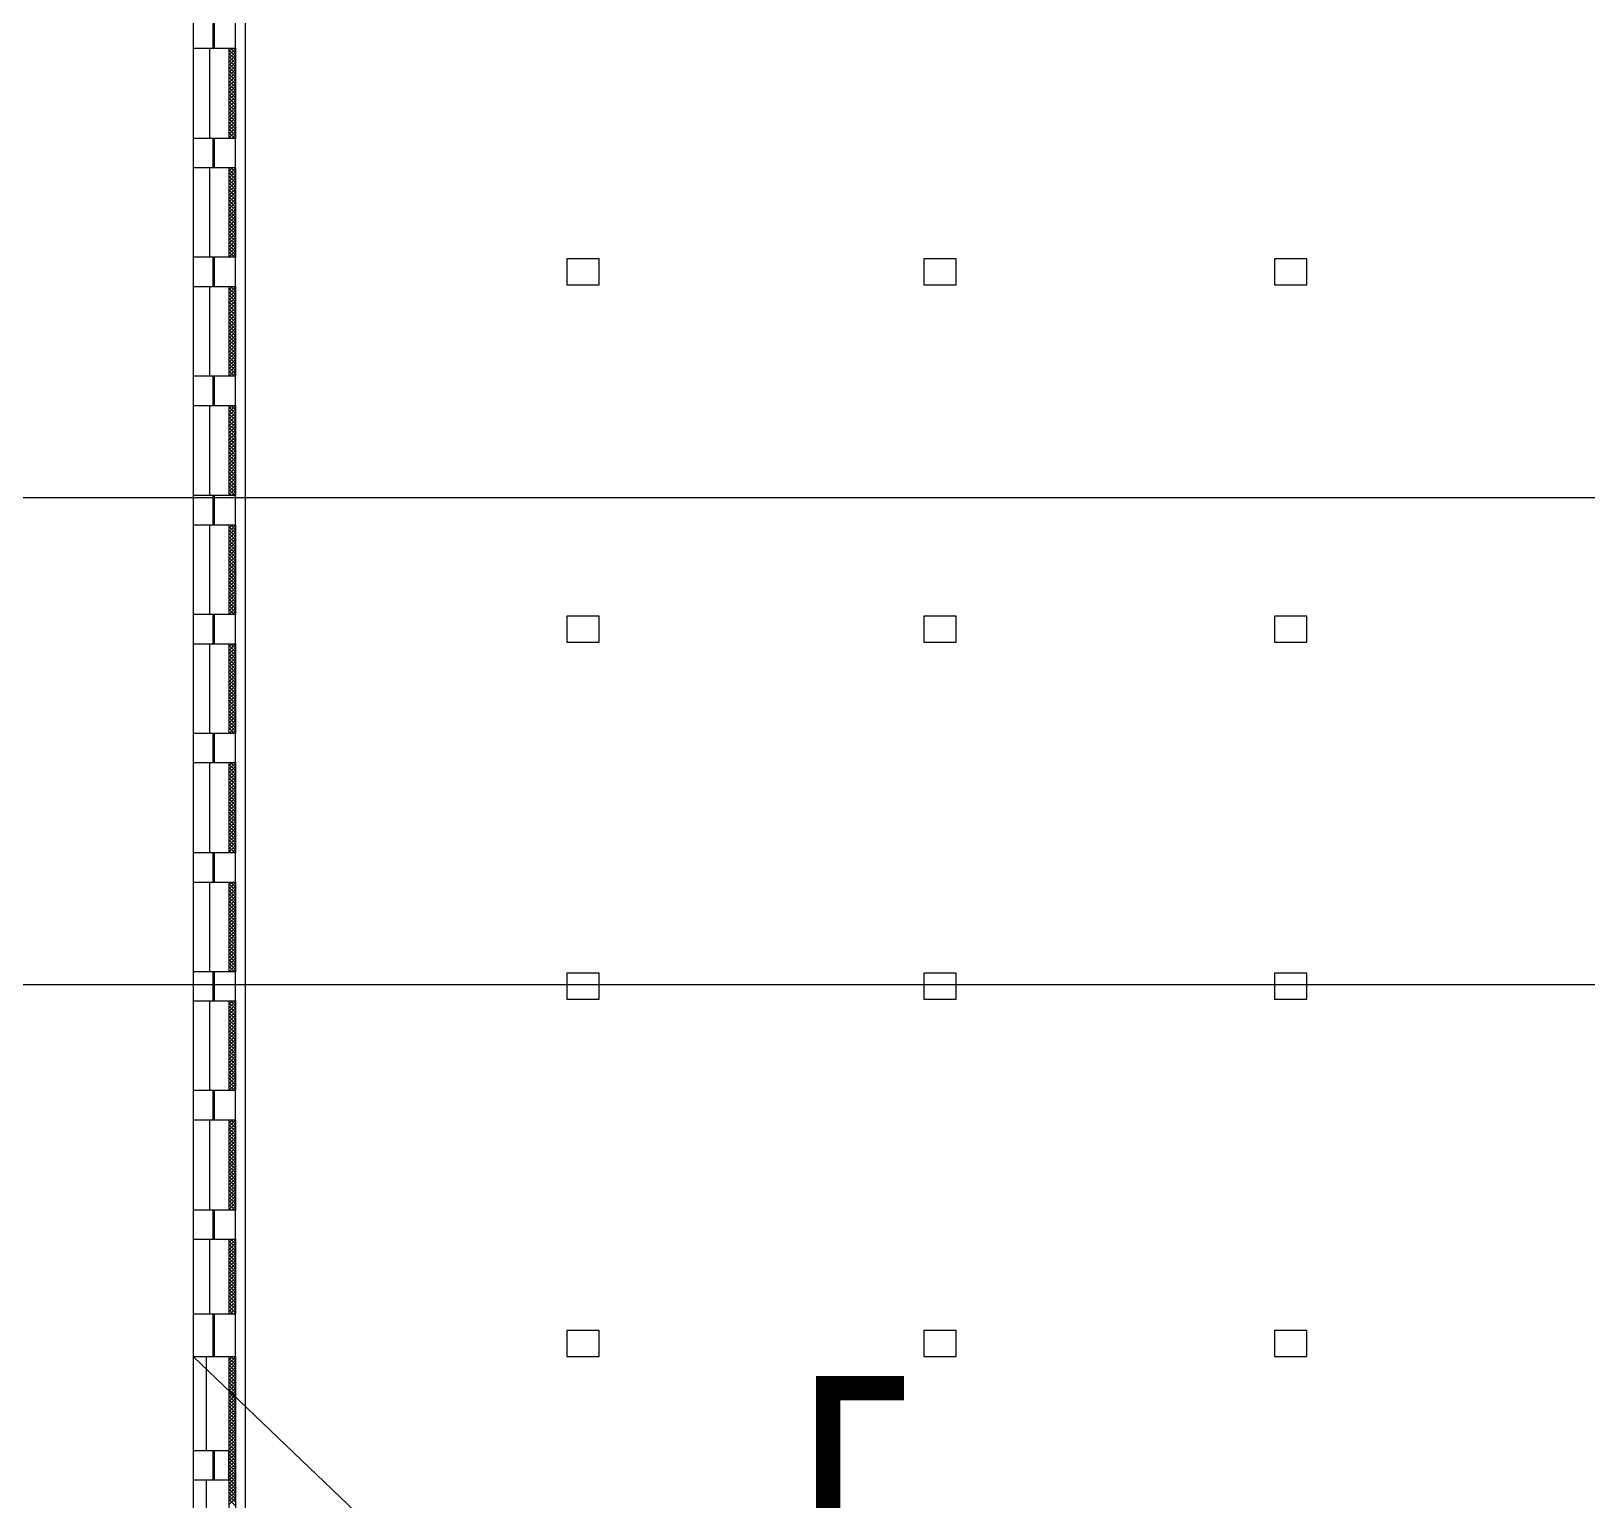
# Model space of a CAD drawing. Header units: millimetres. Extents: x 0 to 356400, y 0 to 68257.
# Drawn here: x 287164 to 289081, y 2965 to 4774 of the extents above; entities that cross this region are included whole.
import ezdxf

# ---------------------------------------------------------------- set-up
doc = ezdxf.new("R2010")
doc.units = ezdxf.units.MM
doc.header["$LTSCALE"] = 75
doc.layers.add('8', color=8, linetype='Continuous')
doc.layers.add('AA-XXXX-TXT1', color=2, linetype='Continuous')
doc.layers.add('G(그리드1)', color=185, linetype='Continuous', plot=False)

# ---------------------------------------------------------------- blocks, each defined once
blk = doc.blocks.new('G$C7369CDF7')
at = {"layer": '8'}
for p, q in [((72630, 34350), (71830, 34350)), ((71830, 34350), (71830, 33350)), ((72630, 33350), (72630, 34350)), ((83630, 34350), (82830, 34350)), ((82830, 34350), (82830, 33350)), ((83630, 33350), (83630, 34350)), ((94630, 34350), (93830, 34350)), ((93830, 34350), (93830, 33350)), ((94630, 33350), (94630, 34350)), ((105630, 34350), (104830, 34350)), ((104830, 34350), (104830, 33350)), ((105630, 33350), (105630, 34350)), ((71830, 33350), (72630, 33350)), ((82830, 33350), (83630, 33350)), ((93830, 33350), (94630, 33350)), ((104830, 33350), (105630, 33350)), ((72630, 23550), (71830, 23550)), ((71830, 23550), (71830, 22550)), ((72630, 22550), (72630, 23550)), ((83630, 23550), (82830, 23550)), ((82830, 23550), (82830, 22550)), ((83630, 22550), (83630, 23550)), ((94630, 23550), (93830, 23550)), ((93830, 23550), (93830, 22550)), ((94630, 22550), (94630, 23550)), ((105630, 23550), (104830, 23550)), ((104830, 23550), (104830, 22550)), ((105630, 22550), (105630, 23550)), ((71830, 22550), (72630, 22550)), ((82830, 22550), (83630, 22550)), ((93830, 22550), (94630, 22550)), ((104830, 22550), (105630, 22550)), ((72630, 12550), (71830, 12550)), ((71830, 12550), (71830, 11550)), ((72630, 11550), (72630, 12550)), ((83630, 12550), (82830, 12550)), ((82830, 12550), (82830, 11550)), ((83630, 11550), (83630, 12550)), ((94630, 12550), (93830, 12550)), ((93830, 12550), (93830, 11550)), ((94630, 11550), (94630, 12550)), ((105630, 12550), (104830, 12550)), ((104830, 12550), (104830, 11550)), ((105630, 11550), (105630, 12550)), ((71830, 11550), (72630, 11550)), ((82830, 11550), (83630, 11550)), ((93830, 11550), (94630, 11550)), ((104830, 11550), (105630, 11550)), ((105630, 50), (116630, 11558)), ((60830, 1650), (112330, 1650)), ((65340, 1350), (64440, 1350)), ((65340, 1350), (68120, 1350)), ((65340, 50), (65340, 1350)), ((65340, 1150), (68120, 1150)), ((69020, 1350), (68120, 1350)), ((68120, 1350), (68120, 50)), ((69020, 1350), (71780, 1350)), ((69020, 50), (69020, 1350)), ((69020, 1150), (71780, 1150)), ((72680, 1350), (71780, 1350)), ((71780, 1350), (71780, 50)), ((72680, 1350), (75440, 1350)), ((72680, 50), (72680, 1350)), ((72680, 1150), (75440, 1150)), ((76340, 1350), (75440, 1350)), ((75440, 1350), (75440, 50)), ((76340, 1350), (79120, 1350)), ((76340, 50), (76340, 1350)), ((76340, 1150), (79120, 1150)), ((80020, 1350), (79120, 1350)), ((79120, 1350), (79120, 50)), ((80020, 1350), (82780, 1350)), ((80020, 50), (80020, 1350)), ((80020, 1150), (82780, 1150)), ((83680, 1350), (82780, 1350)), ((82780, 1350), (82780, 50)), ((83680, 1350), (86440, 1350)), ((83680, 50), (83680, 1350)), ((83680, 1150), (86440, 1150)), ((87340, 1350), (86440, 1350)), ((86440, 1350), (86440, 50)), ((87340, 1350), (90120, 1350)), ((87340, 50), (87340, 1350)), ((87340, 1150), (90120, 1150)), ((91020, 1350), (90120, 1350)), ((90120, 1350), (90120, 50)), ((91020, 1350), (93780, 1350)), ((91020, 50), (91020, 1350)), ((91020, 1150), (93780, 1150)), ((94680, 1350), (93780, 1350)), ((93780, 1350), (93780, 50)), ((94680, 1350), (97440, 1350)), ((94680, 50), (94680, 1350)), ((94680, 1150), (97440, 1150)), ((98340, 1350), (97440, 1350)), ((97440, 1350), (97440, 50)), ((98340, 1350), (101120, 1350)), ((98340, 50), (98340, 1350)), ((98340, 1150), (101120, 1150)), ((102020, 1350), (101120, 1350)), ((101120, 1350), (101120, 50)), ((102020, 1350), (104330, 1350)), ((102020, 50), (102020, 1350)), ((102020, 1150), (104330, 1150)), ((105630, 1350), (104330, 1350)), ((104330, 1350), (104330, 50)), ((105630, 1350), (112330, 1350)), ((105630, 50), (105630, 1350)), ((105630, 1150), (112330, 1150)), ((109430, 1150), (108530, 1150)), ((108530, 1150), (108530, 50)), ((109430, 50), (109430, 1150)), ((65340, 700), (64440, 700)), ((64440, 650), (65340, 650)), ((65340, 650), (65340, 700)), ((65340, 550), (68120, 550)), ((68120, 700), (68120, 650)), ((69020, 700), (68120, 700)), ((68120, 650), (69020, 650)), ((69020, 650), (69020, 700)), ((69020, 550), (71780, 550)), ((71780, 700), (71780, 650)), ((72680, 700), (71780, 700)), ((71780, 650), (72680, 650)), ((72680, 650), (72680, 700)), ((72680, 550), (75440, 550)), ((75440, 700), (75440, 650)), ((76340, 700), (75440, 700)), ((75440, 650), (76340, 650)), ((76340, 650), (76340, 700)), ((76340, 550), (79120, 550)), ((79120, 700), (79120, 650)), ((80020, 700), (79120, 700)), ((79120, 650), (80020, 650)), ((80020, 650), (80020, 700)), ((80020, 550), (82780, 550)), ((82780, 700), (82780, 650)), ((83680, 700), (82780, 700)), ((82780, 650), (83680, 650)), ((83680, 650), (83680, 700)), ((83680, 550), (86440, 550)), ((86440, 700), (86440, 650)), ((87340, 700), (86440, 700)), ((86440, 650), (87340, 650)), ((87340, 650), (87340, 700)), ((87340, 550), (90120, 550)), ((90120, 700), (90120, 650)), ((91020, 700), (90120, 700)), ((90120, 650), (91020, 650)), ((91020, 650), (91020, 700)), ((91020, 550), (93780, 550)), ((93780, 700), (93780, 650)), ((94680, 700), (93780, 700)), ((93780, 650), (94680, 650)), ((94680, 650), (94680, 700)), ((94680, 550), (97440, 550)), ((97440, 700), (97440, 650)), ((98340, 700), (97440, 700)), ((97440, 650), (98340, 650)), ((98340, 650), (98340, 700)), ((98340, 550), (101120, 550)), ((101120, 700), (101120, 650)), ((102020, 700), (101120, 700)), ((101120, 650), (102020, 650)), ((102020, 650), (102020, 700)), ((102020, 550), (104330, 550)), ((104330, 700), (104330, 650)), ((105630, 700), (104330, 700)), ((104330, 650), (105630, 650)), ((105630, 650), (105630, 700)), ((108530, 700), (108530, 650)), ((109430, 700), (108530, 700)), ((108530, 650), (109430, 650)), ((109430, 650), (109430, 700)), ((16830, 50), (105630, 50)), ((64440, 50), (65340, 50)), ((65340, 50), (68120, 50)), ((68120, 50), (69020, 50)), ((69020, 50), (71780, 50)), ((71780, 50), (72680, 50)), ((72680, 50), (75440, 50)), ((75440, 50), (76340, 50)), ((76340, 50), (79120, 50)), ((79120, 50), (80020, 50)), ((80020, 50), (82780, 50)), ((82780, 50), (83680, 50)), ((83680, 50), (86440, 50)), ((86440, 50), (87340, 50)), ((87340, 50), (90120, 50)), ((90120, 50), (91020, 50)), ((91020, 50), (93780, 50)), ((93780, 50), (94680, 50)), ((94680, 50), (97440, 50)), ((97440, 50), (98340, 50)), ((98340, 50), (101120, 50)), ((101120, 50), (102020, 50)), ((102020, 50), (104330, 50)), ((104330, 50), (105630, 50)), ((105630, 450), (108530, 450)), ((105630, 50), (108530, 50)), ((108530, 50), (109430, 50)), ((109430, 450), (112330, 450)), ((109430, 50), (112330, 50))]:
    blk.add_line(p, q, dxfattribs=at)
at = {"layer": '8', "transparency": 33554687}
for p, q in [((65340, 1314), (65376, 1350)), ((65340, 1208), (65482, 1350)), ((65450, 1150), (65340, 1260)), ((65344, 1150), (65340, 1154)), ((65556, 1150), (65356, 1350)), ((65388, 1150), (65588, 1350)), ((65662, 1150), (65462, 1350)), ((65494, 1150), (65694, 1350)), ((65768, 1150), (65568, 1350)), ((65600, 1150), (65800, 1350)), ((65874, 1150), (65674, 1350)), ((65706, 1150), (65906, 1350)), ((65981, 1150), (65781, 1350)), ((65812, 1150), (66012, 1350)), ((66087, 1150), (65887, 1350)), ((65919, 1150), (66119, 1350)), ((66193, 1150), (65993, 1350)), ((66025, 1150), (66225, 1350)), ((66299, 1150), (66099, 1350)), ((66131, 1150), (66331, 1350)), ((66405, 1150), (66205, 1350)), ((66237, 1150), (66437, 1350)), ((66511, 1150), (66311, 1350)), ((66343, 1150), (66543, 1350)), ((66617, 1150), (66417, 1350)), ((66449, 1150), (66649, 1350)), ((66723, 1150), (66523, 1350)), ((66555, 1150), (66755, 1350)), ((66829, 1150), (66629, 1350)), ((66661, 1150), (66861, 1350)), ((66935, 1150), (66735, 1350)), ((66767, 1150), (66967, 1350)), ((67041, 1150), (66841, 1350)), ((66873, 1150), (67073, 1350)), ((67147, 1150), (66947, 1350)), ((66979, 1150), (67179, 1350)), ((67253, 1150), (67053, 1350)), ((67085, 1150), (67285, 1350)), ((67359, 1150), (67159, 1350)), ((67191, 1150), (67391, 1350)), ((67465, 1150), (67265, 1350)), ((67297, 1150), (67497, 1350)), ((67572, 1150), (67372, 1350)), ((67403, 1150), (67603, 1350)), ((67678, 1150), (67478, 1350)), ((67510, 1150), (67710, 1350)), ((67784, 1150), (67584, 1350)), ((67616, 1150), (67816, 1350)), ((67890, 1150), (67690, 1350)), ((67722, 1150), (67922, 1350)), ((67996, 1150), (67796, 1350)), ((67828, 1150), (68028, 1350)), ((68102, 1150), (67902, 1350)), ((67934, 1150), (68120, 1337)), ((68120, 1238), (68008, 1350)), ((68040, 1150), (68120, 1230)), ((68120, 1344), (68114, 1350)), ((69020, 1314), (69056, 1350)), ((69020, 1208), (69162, 1350)), ((69130, 1150), (69020, 1260)), ((69024, 1150), (69020, 1154)), ((69236, 1150), (69036, 1350)), ((69068, 1150), (69268, 1350)), ((69342, 1150), (69142, 1350)), ((69174, 1150), (69374, 1350)), ((69448, 1150), (69248, 1350)), ((69280, 1150), (69480, 1350)), ((69554, 1150), (69354, 1350)), ((69386, 1150), (69586, 1350)), ((69661, 1150), (69461, 1350)), ((69492, 1150), (69692, 1350)), ((69767, 1150), (69567, 1350)), ((69599, 1150), (69799, 1350)), ((69873, 1150), (69673, 1350)), ((69705, 1150), (69905, 1350)), ((69979, 1150), (69779, 1350)), ((69811, 1150), (70011, 1350)), ((70085, 1150), (69885, 1350)), ((69917, 1150), (70117, 1350)), ((70191, 1150), (69991, 1350)), ((70023, 1150), (70223, 1350)), ((70297, 1150), (70097, 1350)), ((70129, 1150), (70329, 1350)), ((70403, 1150), (70203, 1350)), ((70235, 1150), (70435, 1350)), ((70509, 1150), (70309, 1350)), ((70341, 1150), (70541, 1350)), ((70615, 1150), (70415, 1350)), ((70447, 1150), (70647, 1350)), ((70721, 1150), (70521, 1350)), ((70553, 1150), (70753, 1350)), ((70827, 1150), (70627, 1350)), ((70659, 1150), (70859, 1350)), ((70933, 1150), (70733, 1350)), ((70765, 1150), (70965, 1350)), ((71039, 1150), (70839, 1350)), ((70871, 1150), (71071, 1350)), ((71145, 1150), (70945, 1350)), ((70977, 1150), (71177, 1350)), ((71252, 1150), (71052, 1350)), ((71083, 1150), (71283, 1350)), ((71358, 1150), (71158, 1350)), ((71190, 1150), (71390, 1350)), ((71464, 1150), (71264, 1350)), ((71296, 1150), (71496, 1350)), ((71570, 1150), (71370, 1350)), ((71402, 1150), (71602, 1350)), ((71676, 1150), (71476, 1350)), ((71508, 1150), (71708, 1350)), ((71780, 1152), (71582, 1350)), ((71614, 1150), (71780, 1317)), ((71780, 1258), (71688, 1350)), ((71720, 1150), (71780, 1210)), ((72680, 1314), (72716, 1350)), ((72680, 1208), (72822, 1350)), ((72790, 1150), (72680, 1260)), ((72684, 1150), (72680, 1154)), ((72896, 1150), (72696, 1350)), ((72728, 1150), (72928, 1350)), ((73002, 1150), (72802, 1350)), ((72834, 1150), (73034, 1350)), ((73108, 1150), (72908, 1350)), ((72940, 1150), (73140, 1350)), ((73214, 1150), (73014, 1350)), ((73046, 1150), (73246, 1350)), ((73321, 1150), (73121, 1350)), ((73152, 1150), (73352, 1350)), ((73427, 1150), (73227, 1350)), ((73259, 1150), (73459, 1350)), ((73533, 1150), (73333, 1350)), ((73365, 1150), (73565, 1350)), ((73639, 1150), (73439, 1350)), ((73471, 1150), (73671, 1350)), ((73745, 1150), (73545, 1350)), ((73577, 1150), (73777, 1350)), ((73851, 1150), (73651, 1350)), ((73683, 1150), (73883, 1350)), ((73957, 1150), (73757, 1350)), ((73789, 1150), (73989, 1350)), ((74063, 1150), (73863, 1350)), ((73895, 1150), (74095, 1350)), ((74169, 1150), (73969, 1350)), ((74001, 1150), (74201, 1350)), ((74275, 1150), (74075, 1350)), ((74107, 1150), (74307, 1350)), ((74381, 1150), (74181, 1350)), ((74213, 1150), (74413, 1350)), ((74487, 1150), (74287, 1350)), ((74319, 1150), (74519, 1350)), ((74593, 1150), (74393, 1350)), ((74425, 1150), (74625, 1350)), ((74699, 1150), (74499, 1350)), ((74531, 1150), (74731, 1350)), ((74805, 1150), (74605, 1350)), ((74637, 1150), (74837, 1350)), ((74912, 1150), (74712, 1350)), ((74743, 1150), (74943, 1350)), ((75018, 1150), (74818, 1350)), ((74850, 1150), (75050, 1350)), ((75124, 1150), (74924, 1350)), ((74956, 1150), (75156, 1350)), ((75230, 1150), (75030, 1350)), ((75062, 1150), (75262, 1350)), ((75336, 1150), (75136, 1350)), ((75168, 1150), (75368, 1350)), ((75440, 1152), (75242, 1350)), ((75274, 1150), (75440, 1317)), ((75440, 1258), (75348, 1350)), ((75380, 1150), (75440, 1210)), ((76340, 1314), (76376, 1350)), ((76340, 1208), (76482, 1350)), ((76450, 1150), (76340, 1260)), ((76344, 1150), (76340, 1154)), ((76556, 1150), (76356, 1350)), ((76388, 1150), (76588, 1350)), ((76662, 1150), (76462, 1350)), ((76494, 1150), (76694, 1350)), ((76768, 1150), (76568, 1350)), ((76600, 1150), (76800, 1350)), ((76874, 1150), (76674, 1350)), ((76706, 1150), (76906, 1350)), ((76981, 1150), (76781, 1350)), ((76812, 1150), (77012, 1350)), ((77087, 1150), (76887, 1350)), ((76919, 1150), (77119, 1350)), ((77193, 1150), (76993, 1350)), ((77025, 1150), (77225, 1350)), ((77299, 1150), (77099, 1350)), ((77131, 1150), (77331, 1350)), ((77405, 1150), (77205, 1350)), ((77237, 1150), (77437, 1350)), ((77511, 1150), (77311, 1350)), ((77343, 1150), (77543, 1350)), ((77617, 1150), (77417, 1350)), ((77449, 1150), (77649, 1350)), ((77723, 1150), (77523, 1350)), ((77555, 1150), (77755, 1350)), ((77829, 1150), (77629, 1350)), ((77661, 1150), (77861, 1350)), ((77935, 1150), (77735, 1350)), ((77767, 1150), (77967, 1350)), ((78041, 1150), (77841, 1350)), ((77873, 1150), (78073, 1350)), ((78147, 1150), (77947, 1350)), ((77979, 1150), (78179, 1350)), ((78253, 1150), (78053, 1350)), ((78085, 1150), (78285, 1350)), ((78359, 1150), (78159, 1350)), ((78191, 1150), (78391, 1350)), ((78465, 1150), (78265, 1350)), ((78297, 1150), (78497, 1350)), ((78572, 1150), (78372, 1350)), ((78403, 1150), (78603, 1350)), ((78678, 1150), (78478, 1350)), ((78510, 1150), (78710, 1350)), ((78784, 1150), (78584, 1350)), ((78616, 1150), (78816, 1350)), ((78890, 1150), (78690, 1350)), ((78722, 1150), (78922, 1350)), ((78996, 1150), (78796, 1350)), ((78828, 1150), (79028, 1350)), ((79102, 1150), (78902, 1350)), ((78934, 1150), (79120, 1337)), ((79120, 1238), (79008, 1350)), ((79040, 1150), (79120, 1230)), ((79120, 1344), (79114, 1350)), ((80020, 1314), (80056, 1350)), ((80020, 1208), (80162, 1350)), ((80130, 1150), (80020, 1260)), ((80024, 1150), (80020, 1154)), ((80236, 1150), (80036, 1350)), ((80068, 1150), (80268, 1350)), ((80342, 1150), (80142, 1350)), ((80174, 1150), (80374, 1350)), ((80448, 1150), (80248, 1350)), ((80280, 1150), (80480, 1350)), ((80554, 1150), (80354, 1350)), ((80386, 1150), (80586, 1350)), ((80661, 1150), (80461, 1350)), ((80492, 1150), (80692, 1350)), ((80767, 1150), (80567, 1350)), ((80599, 1150), (80799, 1350)), ((80873, 1150), (80673, 1350)), ((80705, 1150), (80905, 1350)), ((80979, 1150), (80779, 1350)), ((80811, 1150), (81011, 1350)), ((81085, 1150), (80885, 1350)), ((80917, 1150), (81117, 1350)), ((81191, 1150), (80991, 1350)), ((81023, 1150), (81223, 1350)), ((81297, 1150), (81097, 1350)), ((81129, 1150), (81329, 1350)), ((81403, 1150), (81203, 1350)), ((81235, 1150), (81435, 1350)), ((81509, 1150), (81309, 1350)), ((81341, 1150), (81541, 1350)), ((81615, 1150), (81415, 1350)), ((81447, 1150), (81647, 1350)), ((81721, 1150), (81521, 1350)), ((81553, 1150), (81753, 1350)), ((81827, 1150), (81627, 1350)), ((81659, 1150), (81859, 1350)), ((81933, 1150), (81733, 1350)), ((81765, 1150), (81965, 1350)), ((82039, 1150), (81839, 1350)), ((81871, 1150), (82071, 1350)), ((82145, 1150), (81945, 1350)), ((81977, 1150), (82177, 1350)), ((82252, 1150), (82052, 1350)), ((82083, 1150), (82283, 1350)), ((82358, 1150), (82158, 1350)), ((82190, 1150), (82390, 1350)), ((82464, 1150), (82264, 1350)), ((82296, 1150), (82496, 1350)), ((82570, 1150), (82370, 1350)), ((82402, 1150), (82602, 1350)), ((82676, 1150), (82476, 1350)), ((82508, 1150), (82708, 1350)), ((82780, 1152), (82582, 1350)), ((82614, 1150), (82780, 1317)), ((82780, 1258), (82688, 1350)), ((82720, 1150), (82780, 1210)), ((83680, 1314), (83716, 1350)), ((83680, 1208), (83822, 1350)), ((83790, 1150), (83680, 1260)), ((83684, 1150), (83680, 1154)), ((83896, 1150), (83696, 1350)), ((83728, 1150), (83928, 1350)), ((84002, 1150), (83802, 1350)), ((83834, 1150), (84034, 1350)), ((84108, 1150), (83908, 1350)), ((83940, 1150), (84140, 1350)), ((84214, 1150), (84014, 1350)), ((84046, 1150), (84246, 1350)), ((84321, 1150), (84121, 1350)), ((84152, 1150), (84352, 1350)), ((84427, 1150), (84227, 1350)), ((84259, 1150), (84459, 1350)), ((84533, 1150), (84333, 1350)), ((84365, 1150), (84565, 1350)), ((84639, 1150), (84439, 1350)), ((84471, 1150), (84671, 1350)), ((84745, 1150), (84545, 1350)), ((84577, 1150), (84777, 1350)), ((84851, 1150), (84651, 1350)), ((84683, 1150), (84883, 1350)), ((84957, 1150), (84757, 1350)), ((84789, 1150), (84989, 1350)), ((85063, 1150), (84863, 1350)), ((84895, 1150), (85095, 1350)), ((85169, 1150), (84969, 1350)), ((85001, 1150), (85201, 1350)), ((85275, 1150), (85075, 1350)), ((85107, 1150), (85307, 1350)), ((85381, 1150), (85181, 1350)), ((85213, 1150), (85413, 1350)), ((85487, 1150), (85287, 1350)), ((85319, 1150), (85519, 1350)), ((85593, 1150), (85393, 1350)), ((85425, 1150), (85625, 1350)), ((85699, 1150), (85499, 1350)), ((85531, 1150), (85731, 1350)), ((85805, 1150), (85605, 1350)), ((85637, 1150), (85837, 1350)), ((85912, 1150), (85712, 1350)), ((85743, 1150), (85943, 1350)), ((86018, 1150), (85818, 1350)), ((85850, 1150), (86050, 1350)), ((86124, 1150), (85924, 1350)), ((85956, 1150), (86156, 1350)), ((86230, 1150), (86030, 1350)), ((86062, 1150), (86262, 1350)), ((86336, 1150), (86136, 1350)), ((86168, 1150), (86368, 1350)), ((86440, 1152), (86242, 1350)), ((86274, 1150), (86440, 1317)), ((86440, 1258), (86348, 1350)), ((86380, 1150), (86440, 1210)), ((87340, 1314), (87376, 1350)), ((87340, 1208), (87482, 1350)), ((87450, 1150), (87340, 1260)), ((87344, 1150), (87340, 1154)), ((87556, 1150), (87356, 1350)), ((87388, 1150), (87588, 1350)), ((87662, 1150), (87462, 1350)), ((87494, 1150), (87694, 1350)), ((87768, 1150), (87568, 1350)), ((87600, 1150), (87800, 1350)), ((87874, 1150), (87674, 1350)), ((87706, 1150), (87906, 1350)), ((87981, 1150), (87781, 1350)), ((87812, 1150), (88012, 1350)), ((88087, 1150), (87887, 1350)), ((87919, 1150), (88119, 1350)), ((88193, 1150), (87993, 1350)), ((88025, 1150), (88225, 1350)), ((88299, 1150), (88099, 1350)), ((88131, 1150), (88331, 1350)), ((88405, 1150), (88205, 1350)), ((88237, 1150), (88437, 1350)), ((88511, 1150), (88311, 1350)), ((88343, 1150), (88543, 1350)), ((88617, 1150), (88417, 1350)), ((88449, 1150), (88649, 1350)), ((88723, 1150), (88523, 1350)), ((88555, 1150), (88755, 1350)), ((88829, 1150), (88629, 1350)), ((88661, 1150), (88861, 1350)), ((88935, 1150), (88735, 1350)), ((88767, 1150), (88967, 1350)), ((89041, 1150), (88841, 1350)), ((88873, 1150), (89073, 1350)), ((89147, 1150), (88947, 1350)), ((88979, 1150), (89179, 1350)), ((89253, 1150), (89053, 1350)), ((89085, 1150), (89285, 1350)), ((89359, 1150), (89159, 1350)), ((89191, 1150), (89391, 1350)), ((89465, 1150), (89265, 1350)), ((89297, 1150), (89497, 1350)), ((89572, 1150), (89372, 1350)), ((89403, 1150), (89603, 1350)), ((89678, 1150), (89478, 1350)), ((89510, 1150), (89710, 1350)), ((89784, 1150), (89584, 1350)), ((89616, 1150), (89816, 1350)), ((89890, 1150), (89690, 1350)), ((89722, 1150), (89922, 1350)), ((89996, 1150), (89796, 1350)), ((89828, 1150), (90028, 1350)), ((90102, 1150), (89902, 1350)), ((89934, 1150), (90120, 1337)), ((90120, 1238), (90008, 1350)), ((90040, 1150), (90120, 1230)), ((90120, 1344), (90114, 1350)), ((91020, 1314), (91056, 1350)), ((91020, 1208), (91162, 1350)), ((91130, 1150), (91020, 1260)), ((91024, 1150), (91020, 1154)), ((91236, 1150), (91036, 1350)), ((91068, 1150), (91268, 1350)), ((91342, 1150), (91142, 1350)), ((91174, 1150), (91374, 1350)), ((91448, 1150), (91248, 1350)), ((91280, 1150), (91480, 1350)), ((91554, 1150), (91354, 1350)), ((91386, 1150), (91586, 1350)), ((91661, 1150), (91461, 1350)), ((91492, 1150), (91692, 1350)), ((91767, 1150), (91567, 1350)), ((91599, 1150), (91799, 1350)), ((91873, 1150), (91673, 1350)), ((91705, 1150), (91905, 1350)), ((91979, 1150), (91779, 1350)), ((91811, 1150), (92011, 1350)), ((92085, 1150), (91885, 1350)), ((91917, 1150), (92117, 1350)), ((92191, 1150), (91991, 1350)), ((92023, 1150), (92223, 1350)), ((92297, 1150), (92097, 1350)), ((92129, 1150), (92329, 1350)), ((92403, 1150), (92203, 1350)), ((92235, 1150), (92435, 1350)), ((92509, 1150), (92309, 1350)), ((92341, 1150), (92541, 1350)), ((92615, 1150), (92415, 1350)), ((92447, 1150), (92647, 1350)), ((92721, 1150), (92521, 1350)), ((92553, 1150), (92753, 1350)), ((92827, 1150), (92627, 1350)), ((92659, 1150), (92859, 1350)), ((92933, 1150), (92733, 1350)), ((92765, 1150), (92965, 1350)), ((93039, 1150), (92839, 1350)), ((92871, 1150), (93071, 1350)), ((93145, 1150), (92945, 1350)), ((92977, 1150), (93177, 1350)), ((93252, 1150), (93052, 1350)), ((93083, 1150), (93283, 1350)), ((93358, 1150), (93158, 1350)), ((93190, 1150), (93390, 1350)), ((93464, 1150), (93264, 1350)), ((93296, 1150), (93496, 1350)), ((93570, 1150), (93370, 1350)), ((93402, 1150), (93602, 1350)), ((93676, 1150), (93476, 1350)), ((93508, 1150), (93708, 1350)), ((93780, 1152), (93582, 1350)), ((93614, 1150), (93780, 1317)), ((93780, 1258), (93688, 1350)), ((93720, 1150), (93780, 1210)), ((94680, 1314), (94716, 1350)), ((94680, 1208), (94822, 1350)), ((94790, 1150), (94680, 1260)), ((94684, 1150), (94680, 1154)), ((94896, 1150), (94696, 1350)), ((94728, 1150), (94928, 1350)), ((95002, 1150), (94802, 1350)), ((94834, 1150), (95034, 1350)), ((95108, 1150), (94908, 1350)), ((94940, 1150), (95140, 1350)), ((95214, 1150), (95014, 1350)), ((95046, 1150), (95246, 1350)), ((95321, 1150), (95121, 1350)), ((95152, 1150), (95352, 1350)), ((95427, 1150), (95227, 1350)), ((95259, 1150), (95459, 1350)), ((95533, 1150), (95333, 1350)), ((95365, 1150), (95565, 1350)), ((95639, 1150), (95439, 1350)), ((95471, 1150), (95671, 1350)), ((95745, 1150), (95545, 1350)), ((95577, 1150), (95777, 1350)), ((95851, 1150), (95651, 1350)), ((95683, 1150), (95883, 1350)), ((95957, 1150), (95757, 1350)), ((95789, 1150), (95989, 1350)), ((96063, 1150), (95863, 1350)), ((95895, 1150), (96095, 1350)), ((96169, 1150), (95969, 1350)), ((96001, 1150), (96201, 1350)), ((96275, 1150), (96075, 1350)), ((96107, 1150), (96307, 1350)), ((96381, 1150), (96181, 1350)), ((96213, 1150), (96413, 1350)), ((96487, 1150), (96287, 1350)), ((96319, 1150), (96519, 1350)), ((96593, 1150), (96393, 1350)), ((96425, 1150), (96625, 1350)), ((96699, 1150), (96499, 1350)), ((96531, 1150), (96731, 1350)), ((96805, 1150), (96605, 1350)), ((96637, 1150), (96837, 1350)), ((96912, 1150), (96712, 1350)), ((96743, 1150), (96943, 1350)), ((97018, 1150), (96818, 1350)), ((96850, 1150), (97050, 1350)), ((97124, 1150), (96924, 1350)), ((96956, 1150), (97156, 1350)), ((97230, 1150), (97030, 1350)), ((97062, 1150), (97262, 1350)), ((97336, 1150), (97136, 1350)), ((97168, 1150), (97368, 1350)), ((97440, 1152), (97242, 1350)), ((97274, 1150), (97440, 1317)), ((97440, 1258), (97348, 1350)), ((97380, 1150), (97440, 1210)), ((98340, 1314), (98376, 1350)), ((98340, 1208), (98482, 1350)), ((98450, 1150), (98340, 1260)), ((98344, 1150), (98340, 1154)), ((98556, 1150), (98356, 1350)), ((98388, 1150), (98588, 1350)), ((98662, 1150), (98462, 1350)), ((98494, 1150), (98694, 1350)), ((98768, 1150), (98568, 1350)), ((98600, 1150), (98800, 1350)), ((98874, 1150), (98674, 1350)), ((98706, 1150), (98906, 1350)), ((98981, 1150), (98781, 1350)), ((98812, 1150), (99012, 1350)), ((99087, 1150), (98887, 1350)), ((98919, 1150), (99119, 1350)), ((99193, 1150), (98993, 1350)), ((99025, 1150), (99225, 1350)), ((99299, 1150), (99099, 1350)), ((99131, 1150), (99331, 1350)), ((99405, 1150), (99205, 1350)), ((99237, 1150), (99437, 1350)), ((99511, 1150), (99311, 1350)), ((99343, 1150), (99543, 1350)), ((99617, 1150), (99417, 1350)), ((99449, 1150), (99649, 1350)), ((99723, 1150), (99523, 1350)), ((99555, 1150), (99755, 1350)), ((99829, 1150), (99629, 1350)), ((99661, 1150), (99861, 1350)), ((99935, 1150), (99735, 1350)), ((99767, 1150), (99967, 1350)), ((100041, 1150), (99841, 1350)), ((99873, 1150), (100073, 1350)), ((100147, 1150), (99947, 1350)), ((99979, 1150), (100179, 1350)), ((100253, 1150), (100053, 1350)), ((100085, 1150), (100285, 1350)), ((100359, 1150), (100159, 1350)), ((100191, 1150), (100391, 1350)), ((100465, 1150), (100265, 1350)), ((100297, 1150), (100497, 1350)), ((100572, 1150), (100372, 1350)), ((100403, 1150), (100603, 1350)), ((100678, 1150), (100478, 1350)), ((100510, 1150), (100710, 1350)), ((100784, 1150), (100584, 1350)), ((100616, 1150), (100816, 1350)), ((100890, 1150), (100690, 1350)), ((100722, 1150), (100922, 1350)), ((100996, 1150), (100796, 1350)), ((100828, 1150), (101028, 1350)), ((101102, 1150), (100902, 1350)), ((100934, 1150), (101120, 1337)), ((101120, 1238), (101008, 1350)), ((101040, 1150), (101120, 1230)), ((101120, 1344), (101114, 1350)), ((102020, 1314), (102056, 1350)), ((102020, 1208), (102162, 1350)), ((102130, 1150), (102020, 1260)), ((102024, 1150), (102020, 1154)), ((102236, 1150), (102036, 1350)), ((102068, 1150), (102268, 1350)), ((102342, 1150), (102142, 1350)), ((102174, 1150), (102374, 1350)), ((102448, 1150), (102248, 1350)), ((102280, 1150), (102480, 1350)), ((102554, 1150), (102354, 1350)), ((102386, 1150), (102586, 1350)), ((102661, 1150), (102461, 1350)), ((102492, 1150), (102692, 1350)), ((102767, 1150), (102567, 1350)), ((102599, 1150), (102799, 1350)), ((102873, 1150), (102673, 1350)), ((102705, 1150), (102905, 1350)), ((102979, 1150), (102779, 1350)), ((102811, 1150), (103011, 1350)), ((103085, 1150), (102885, 1350)), ((102917, 1150), (103117, 1350)), ((103191, 1150), (102991, 1350)), ((103023, 1150), (103223, 1350)), ((103297, 1150), (103097, 1350)), ((103129, 1150), (103329, 1350)), ((103403, 1150), (103203, 1350)), ((103235, 1150), (103435, 1350)), ((103509, 1150), (103309, 1350)), ((103341, 1150), (103541, 1350)), ((103615, 1150), (103415, 1350)), ((103447, 1150), (103647, 1350)), ((103721, 1150), (103521, 1350)), ((103553, 1150), (103753, 1350)), ((103827, 1150), (103627, 1350)), ((103659, 1150), (103859, 1350)), ((103933, 1150), (103733, 1350)), ((103765, 1150), (103965, 1350)), ((104039, 1150), (103839, 1350)), ((103871, 1150), (104071, 1350)), ((104145, 1150), (103945, 1350)), ((103977, 1150), (104177, 1350)), ((104252, 1150), (104052, 1350)), ((104083, 1150), (104283, 1350)), ((104330, 1177), (104158, 1350)), ((104190, 1150), (104330, 1291)), ((104330, 1283), (104264, 1350)), ((104296, 1150), (104330, 1185)), ((105630, 1314), (105666, 1350)), ((105630, 1208), (105772, 1350)), ((105740, 1150), (105630, 1260)), ((105634, 1150), (105630, 1154)), ((105846, 1150), (105646, 1350)), ((105678, 1150), (105878, 1350)), ((105952, 1150), (105752, 1350)), ((105784, 1150), (105984, 1350)), ((106058, 1150), (105858, 1350)), ((105890, 1150), (106090, 1350)), ((106164, 1150), (105964, 1350)), ((105996, 1150), (106196, 1350)), ((106271, 1150), (106071, 1350)), ((106102, 1150), (106302, 1350)), ((106377, 1150), (106177, 1350)), ((106209, 1150), (106409, 1350)), ((106483, 1150), (106283, 1350)), ((106315, 1150), (106515, 1350)), ((106589, 1150), (106389, 1350)), ((106421, 1150), (106621, 1350)), ((106695, 1150), (106495, 1350)), ((106527, 1150), (106727, 1350)), ((106801, 1150), (106601, 1350)), ((106633, 1150), (106833, 1350)), ((106907, 1150), (106707, 1350)), ((106739, 1150), (106939, 1350)), ((107013, 1150), (106813, 1350)), ((106845, 1150), (107045, 1350)), ((107119, 1150), (106919, 1350)), ((106951, 1150), (107151, 1350)), ((107225, 1150), (107025, 1350)), ((107057, 1150), (107257, 1350)), ((107331, 1150), (107131, 1350)), ((107163, 1150), (107363, 1350)), ((107437, 1150), (107237, 1350)), ((107269, 1150), (107469, 1350)), ((107543, 1150), (107343, 1350)), ((107375, 1150), (107575, 1350)), ((107649, 1150), (107449, 1350)), ((107481, 1150), (107681, 1350)), ((107755, 1150), (107555, 1350)), ((107587, 1150), (107787, 1350)), ((107862, 1150), (107662, 1350)), ((107693, 1150), (107893, 1350)), ((107968, 1150), (107768, 1350)), ((107800, 1150), (108000, 1350)), ((108074, 1150), (107874, 1350)), ((107906, 1150), (108106, 1350)), ((108180, 1150), (107980, 1350)), ((108012, 1150), (108212, 1350)), ((108286, 1150), (108086, 1350)), ((108118, 1150), (108318, 1350)), ((108392, 1150), (108192, 1350)), ((108224, 1150), (108424, 1350)), ((108498, 1150), (108298, 1350)), ((108330, 1150), (108530, 1350)), ((108604, 1150), (108404, 1350)), ((108436, 1150), (108636, 1350)), ((108710, 1150), (108510, 1350)), ((108542, 1150), (108742, 1350)), ((108816, 1150), (108616, 1350)), ((108648, 1150), (108848, 1350)), ((108922, 1150), (108722, 1350)), ((108754, 1150), (108954, 1350)), ((109028, 1150), (108828, 1350)), ((108860, 1150), (109060, 1350)), ((109134, 1150), (108934, 1350)), ((108966, 1150), (109166, 1350)), ((109240, 1150), (109040, 1350)), ((109072, 1150), (109272, 1350)), ((109346, 1150), (109146, 1350)), ((109178, 1150), (109378, 1350)), ((109453, 1150), (109253, 1350)), ((109284, 1150), (109484, 1350)), ((109559, 1150), (109359, 1350)), ((109390, 1150), (109590, 1350)), ((109665, 1150), (109465, 1350)), ((109497, 1150), (109697, 1350)), ((109771, 1150), (109571, 1350)), ((109603, 1150), (109803, 1350)), ((109877, 1150), (109677, 1350)), ((109709, 1150), (109909, 1350)), ((109983, 1150), (109783, 1350)), ((109815, 1150), (110015, 1350)), ((110089, 1150), (109889, 1350)), ((109921, 1150), (110121, 1350)), ((110195, 1150), (109995, 1350)), ((110027, 1150), (110227, 1350))]:
    blk.add_line(p, q, dxfattribs=at)

msp = doc.modelspace()

# ---------------------------------------------------------------- linework, layer by layer
at = {"layer": 'AA-XXXX-TXT1', "const_width": 30}
msp.add_lwpolyline([(288239.7, 3103), (288146.5, 3103), (288146.5, 2168.4), (288239.7, 2168.4)], dxfattribs=at)
at = {"layer": 'G(그리드1)'}
for points in [[(301525, 59900), (274925, 59900), (274925, 3600), (301525, 3600)], [(301525, 59900), (277625, 59900), (277625, 3600), (301525, 3600)], [(300925, 59300), (278225, 59300), (278225, 4200), (300925, 4200)]]:
    msp.add_lwpolyline(points, close=True, dxfattribs=at)

# ---------------------------------------------------------------- block references
at = {"xscale": 0.04000000000000001, "yscale": 0.04000000000000001, "zscale": 0.04000000000000001, "rotation": 270}
msp.add_blockref('G$C7369CDF7', (287362.2, 7367.1), dxfattribs=at)

doc.saveas('drawing.dxf')
